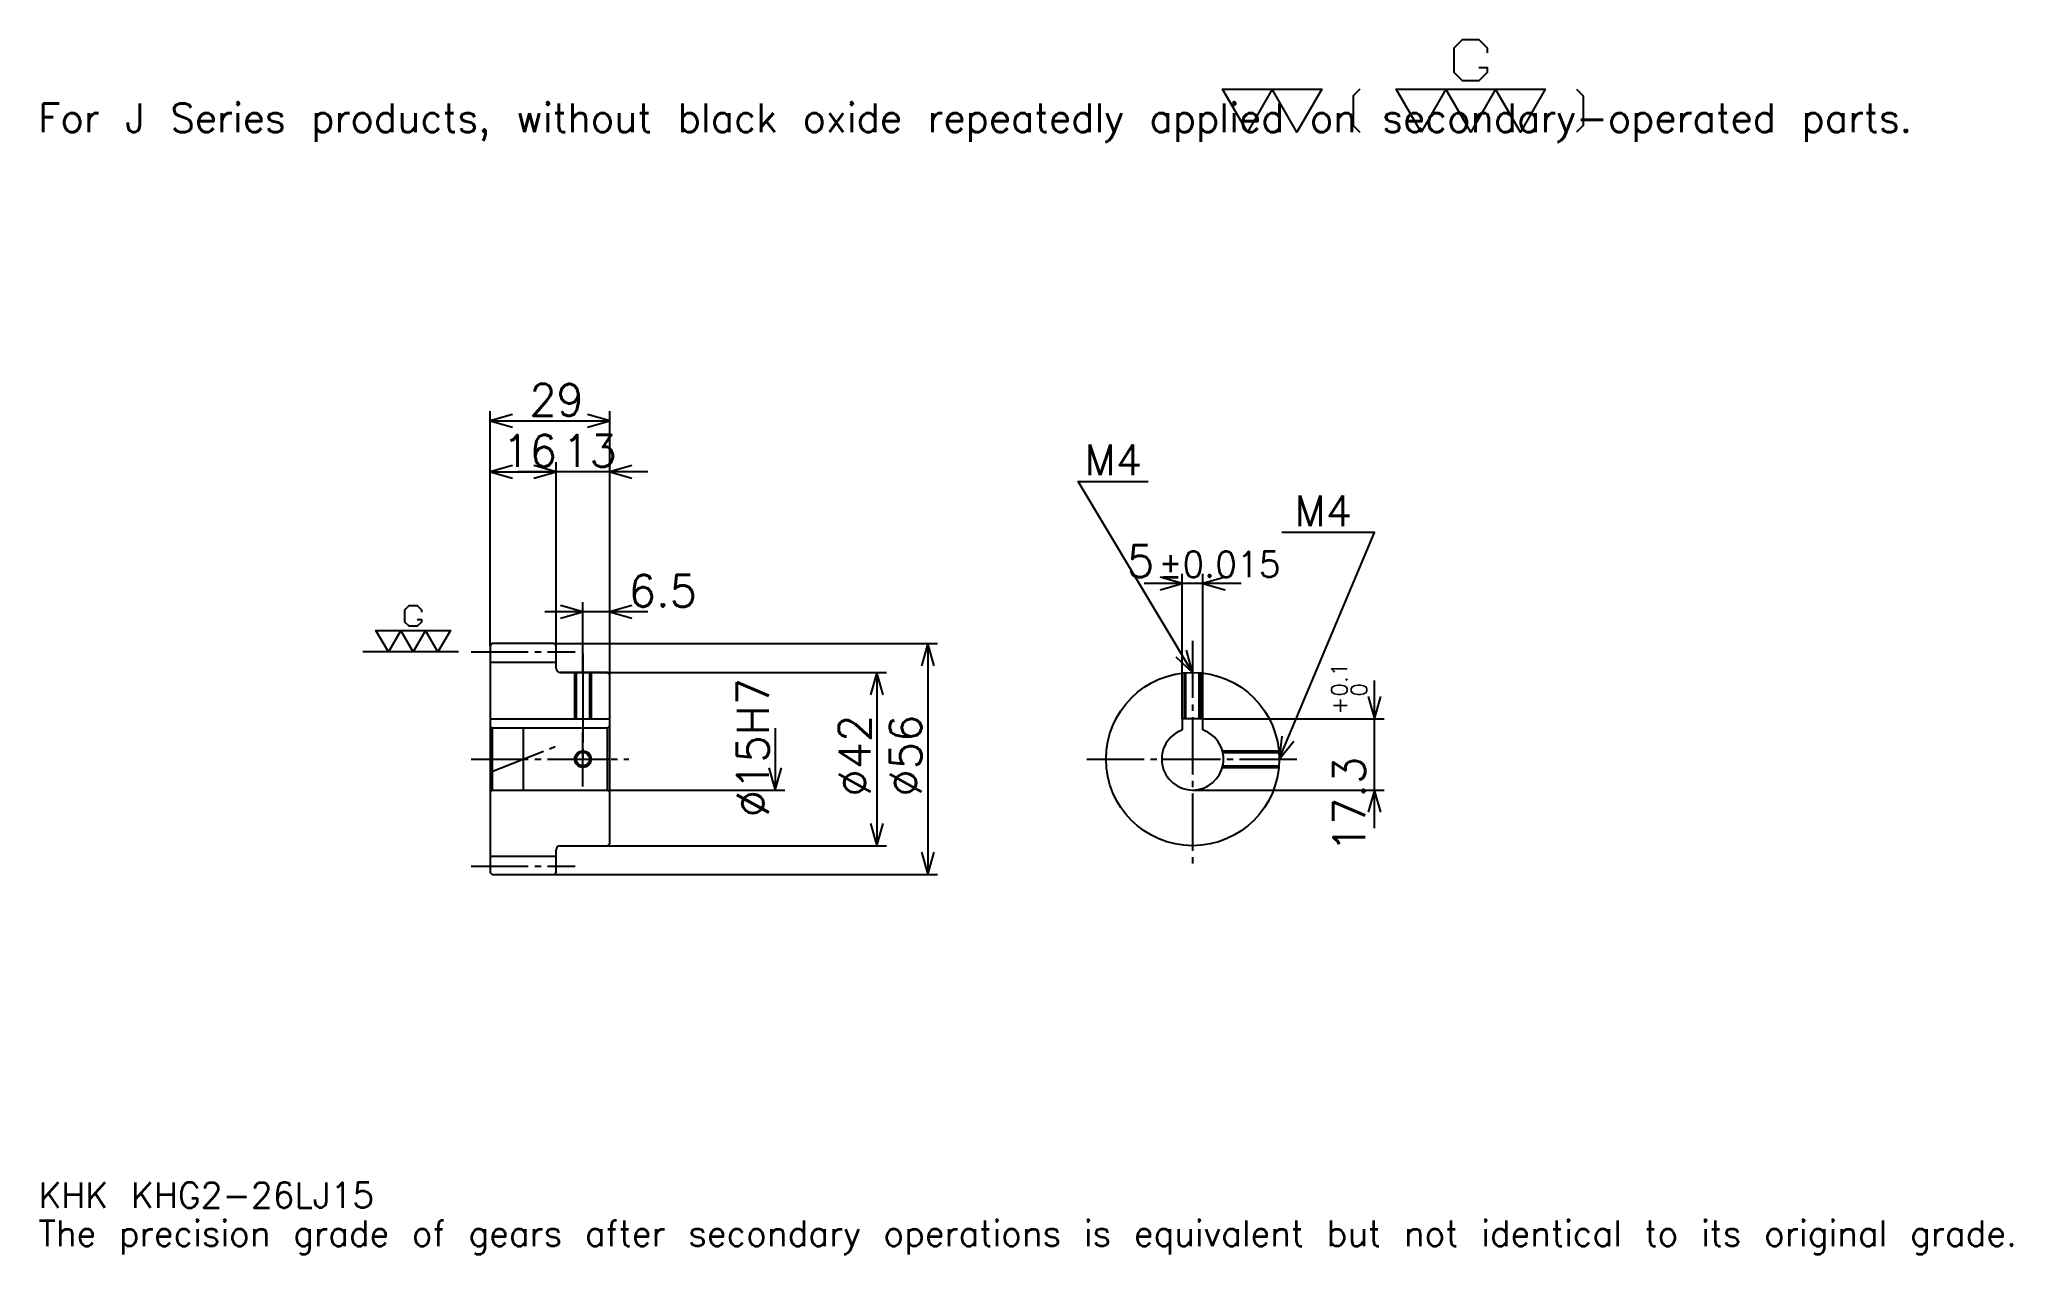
# Model space of a CAD drawing. Extents: x 16 to 494, y 6 to 300.
import ezdxf

# ---------------------------------------------------------------- set-up
doc = ezdxf.new("R2010")
doc.units = 0
doc.linetypes.add('DASHDOT', pattern=[18.521738, 13.891304, -1.543478, 1.543478, -1.543478])
doc.layers.get('0').update_dxf_attribs({"linetype": 'CONTINUOUS'})
doc.layers.add('DASHDOT', color=6, linetype='DASHDOT')
doc.styles.add('KANJI', font='TXT', dxfattribs={"bigfont": 'BIGFONT'})

msp = doc.modelspace()

# ---------------------------------------------------------------- linework, layer by layer
at = {"color": 5}
for p, q in [((125.021736, 153.793488), (125.021736, 210.130432)), ((125.021736, 207.815216), (154.021729, 207.815216)), ((154.021729, 153.793488), (154.021729, 210.130432)), ((141.021729, 153.793488), (141.021729, 197.782608)), ((125.021736, 195.467392), (141.021729, 195.467392)), ((163.282608, 195.467392), (131.760864, 195.467392)), ((307.17392, 168.402176), (283.652191, 168.402176)), ((292.913055, 135.593475), (292.913055, 170.717392)), ((297.913055, 135.593475), (297.913055, 170.717392)), ((147.521729, 153.793488), (147.521729, 163.82608)), ((163.282608, 161.510864), (138.260864, 161.510864)), ((125.021736, 153.293488), (125.021736, 153.793488)), ((140.521729, 153.793488), (154.021729, 153.793488)), ((141.021729, 153.293488), (141.021729, 153.793488)), ((147.521729, 146.793488), (147.521729, 153.793488)), ((147.521729, 146.793488), (147.521729, 153.793488)), ((154.021729, 153.793488), (233.510864, 153.793488)), ((154.021729, 146.293488), (154.021729, 153.793488)), ((231.195648, 153.793488), (231.195648, 97.79348)), ((142.021729, 146.793488), (154.021729, 146.793488)), ((154.021729, 146.793488), (221.16304, 146.793488)), ((218.847824, 146.793488), (218.847824, 104.79348)), ((339.565216, 109.032608), (339.565216, 144.854355)), ((297.913055, 135.593475), (341.880432, 135.593475)), ((194.152161, 133.293488), (194.152161, 118.29348)), ((154.021729, 118.29348), (196.467377, 118.29348)), ((295.413055, 118.29348), (341.880432, 118.29348)), ((142.021729, 104.79348), (154.021729, 104.79348)), ((154.021729, 104.79348), (221.16304, 104.79348)), ((140.521729, 97.79348), (154.021729, 97.79348)), ((154.021729, 97.79348), (233.510864, 97.79348))]:
    msp.add_line(p, q, dxfattribs=at)
at = {"color": 7}
for p, q in [((117.304344, 151.793488), (94.152168, 151.793488)), ((133.021729, 133.510864), (133.021729, 118.076088))]:
    msp.add_line(p, q, dxfattribs=at)
at = {"color": 4}
for p, q in [((125.021736, 149.293488), (141.021729, 149.293488)), ((125.021736, 135.593475), (154.021729, 135.593475)), ((125.521736, 133.293488), (125.521736, 118.29348)), ((153.521729, 133.293488), (154.021729, 133.793488)), ((153.521729, 118.29348), (154.021729, 117.79348)), ((125.021736, 102.29348), (141.021729, 102.29348))]:
    msp.add_line(p, q, dxfattribs=at)
at = {"color": 7}
for points in [[(364.878265, 293.476959), (366.884766, 293.476959), (366.884766, 292.273041), (364.878265, 290.26651), (360.865204, 290.26651), (358.858704, 292.273041), (358.858704, 298.292603), (360.865204, 300.299133), (364.878265, 300.299133), (366.884766, 298.292603), (366.884766, 297.088684)], [(308.695648, 277.82608), (302.676086, 288.259979), (326.754333, 288.259979), (320.734772, 277.82608), (314.71521, 288.259979), (308.695648, 277.82608)], [(335.984344, 288.259979), (334.37912, 286.654785), (334.37912, 279.431305), (335.984344, 277.82608)], [(350.832611, 277.82608), (344.813049, 288.259979), (380.93042, 288.259979), (374.910858, 277.82608), (368.891296, 288.259979), (362.871735, 277.82608), (356.852173, 288.259979), (350.832611, 277.82608)], [(388.555206, 288.259979), (390.160431, 286.654785), (390.160431, 279.431305), (388.555206, 277.82608)], [(107.348907, 159.618912), (108.352173, 159.618912), (108.352173, 159.016968), (107.348907, 158.013702), (105.342392, 158.013702), (104.339127, 159.016968), (104.339127, 162.026733), (105.342392, 163.029999), (107.348907, 163.029999), (108.352173, 162.026733), (108.352173, 161.424789)], [(100.32608, 151.793488), (97.316299, 157.010437), (115.375, 157.010437), (112.365211, 151.793488), (109.355431, 157.010437), (106.34565, 151.793488), (103.335869, 157.010437), (100.32608, 151.793488)]]:
    msp.add_lwpolyline(points, dxfattribs=at)
at = {"color": 5}
for points in [[(130.423904, 209.358704), (125.021736, 207.815216), (130.423904, 206.271744)], [(148.619568, 206.271744), (154.021729, 207.815216), (148.619568, 209.358704)], [(130.423904, 197.010864), (125.021736, 195.467392), (130.423904, 193.92392)], [(135.619568, 193.92392), (141.021729, 195.467392), (135.619568, 197.010864)], [(135.619568, 193.92392), (141.021729, 195.467392), (135.619568, 197.010864)], [(159.42392, 197.010864), (154.021729, 195.467392), (159.42392, 193.92392)], [(295.413055, 146.793488), (267.630432, 193.097824), (284.608704, 193.097824)], [(316.413055, 125.79348), (339.565216, 180.75), (317.030426, 180.75)], [(287.510864, 166.858704), (292.913055, 168.402176), (287.510864, 169.945648)], [(303.315216, 169.945648), (297.913055, 168.402176), (303.315216, 166.858704)], [(142.119568, 159.967392), (147.521729, 161.510864), (142.119568, 163.054352)], [(159.42392, 163.054352), (154.021729, 161.510864), (159.42392, 159.967392)], [(232.739136, 148.391312), (231.195648, 153.793488), (229.652161, 148.391312)], [(291.31012, 150.631683), (295.413055, 146.793488), (293.957184, 152.21991)], [(220.391296, 141.391312), (218.847824, 146.793488), (217.304352, 141.391312)], [(338.021759, 140.995651), (339.565216, 135.593475), (341.108704, 140.995651)], [(317.087952, 131.37114), (316.413055, 125.79348), (319.93277, 130.172668)], [(192.608688, 123.695656), (194.152161, 118.29348), (195.695648, 123.695656)], [(341.108704, 112.891304), (339.565216, 118.29348), (338.021759, 112.891304)], [(217.304352, 110.195656), (218.847824, 104.79348), (220.391296, 110.195656)], [(229.652161, 103.195656), (231.195648, 97.79348), (232.739136, 103.195656)]]:
    msp.add_lwpolyline(points, dxfattribs=at)
at = {"color": 4}
for points in [[(141.021729, 147.793488), (141.021729, 153.293488), (140.521729, 153.793488), (125.521736, 153.793488), (125.021736, 153.293488), (125.021736, 117.79348)], [(142.021729, 104.79348), (153.521729, 104.79348), (154.021729, 105.29348), (154.021729, 146.293488), (153.521729, 146.793488), (142.021729, 146.793488)], [(145.521729, 146.793488), (145.521729, 135.593475)], [(145.901733, 146.793488), (145.901733, 135.593475)], [(149.141739, 146.793488), (149.141739, 135.593475)], [(149.521729, 146.793488), (149.521729, 135.593475)], [(293.413055, 135.593475), (293.413055, 146.698029)], [(293.79306, 135.593475), (293.79306, 146.730896)], [(297.033051, 135.593475), (297.033051, 146.730896)], [(297.413055, 135.593475), (297.413055, 146.698029)], [(297.913055, 132.864548), (297.913055, 135.593475), (292.913055, 135.593475), (292.913055, 132.864548)], [(125.021736, 117.79348), (125.521736, 118.29348), (153.521729, 118.29348), (153.521729, 133.293488), (125.521736, 133.293488), (125.021736, 133.793488)], [(302.641449, 127.79348), (316.317596, 127.79348)], [(302.735992, 127.413483), (316.350464, 127.413483)], [(302.641449, 123.79348), (316.317596, 123.79348)], [(302.735992, 124.173477), (316.350464, 124.173477)], [(125.021736, 117.79348), (125.021736, 98.29348), (125.521736, 97.79348), (140.521729, 97.79348), (141.021729, 98.29348), (141.021729, 103.79348)]]:
    msp.add_lwpolyline(points, dxfattribs=at)
for centre, radius in [((295.413055, 125.79348), 21), ((147.521729, 125.79348), 1.62)]:
    msp.add_circle(centre, radius, dxfattribs=at)
at = {"color": 7}
msp.add_circle((147.521729, 125.79348), 2, dxfattribs=at)
at = {"color": 4}
for centre, radius, start, end in [((142.021729, 147.793488), 1, 180, 270), ((295.413055, 125.79348), 7.5, 109.47122094, 70.52877906), ((142.021729, 103.79348), 1, 90, 180)]:
    msp.add_arc(centre, radius, start, end, dxfattribs=at)
at = {"layer": 'DASHDOT', "color": 7}
for p, q in [((295.413055, 154.510864), (295.413055, 100.163048)), ((120.391304, 151.793488), (145.652176, 151.793488)), ((147.521729, 146.793488), (147.521729, 125.79348)), ((120.391304, 125.79348), (158.652176, 125.79348)), ((125.021736, 122.642197), (141.021729, 128.944763)), ((269.782593, 125.79348), (321.043488, 125.79348)), ((120.391304, 99.79348), (145.652176, 99.79348))]:
    msp.add_line(p, q, dxfattribs=at)
for points in [[(147.521729, 151.42392), (147.521729, 130.963043)], [(147.521729, 119.163048), (147.521729, 132.42392)], [(140.891296, 125.79348), (154.152176, 125.79348)]]:
    msp.add_lwpolyline(points, dxfattribs=at)

# ---------------------------------------------------------------- texts
at = {"color": 7, "style": 'KANJI'}
for s, height, p in [('For J Series products, without black oxide repeatedly applied on secondary-operated parts.', 6.945652, (15.434783, 277.82608)), ('29', 7.717391, (134.505432, 209.050003)), ('16', 7.717391, (128.005432, 196.702179)), ('13', 7.717391, (142.505432, 196.702179)), ('M4', 7.408696, (269.17392, 194.641296)), ('M4', 7.408696, (320.117371, 182.293488)), ('5', 7.717391, (279.482819, 169.945648)), ('%%p0.015', 6.173913, (287.122101, 169.945648)), ('6.5', 7.717391, (158.652176, 162.745651)), ('KHK KHG2-26LJ15', 6.173913, (15.434783, 16.97826)), ('The precision grade of gears after secondary operations is equivalent but not identical to its original grade.', 6.173913, (15.434783, 7.717391))]:
    msp.add_text(s, height=height, dxfattribs=at).set_placement(p)
for s, height, p in [('%%c15H7', 7.717391, (192.608688, 111.709244)), ('0.1', 3.858696, (332.928253, 140.934097)), ('0', 3.858696, (337.713043, 140.934097)), ('+', 3.858696, (332.928253, 136.61235)), ('%%c42', 7.717391, (217.304352, 116.725548)), ('%%c56', 7.717391, (229.652161, 116.72554)), ('17.3', 7.717391, (337.25, 103.208435))]:
    msp.add_text(s, height=height, rotation=90, dxfattribs=at).set_placement(p)

doc.saveas('drawing.dxf')
